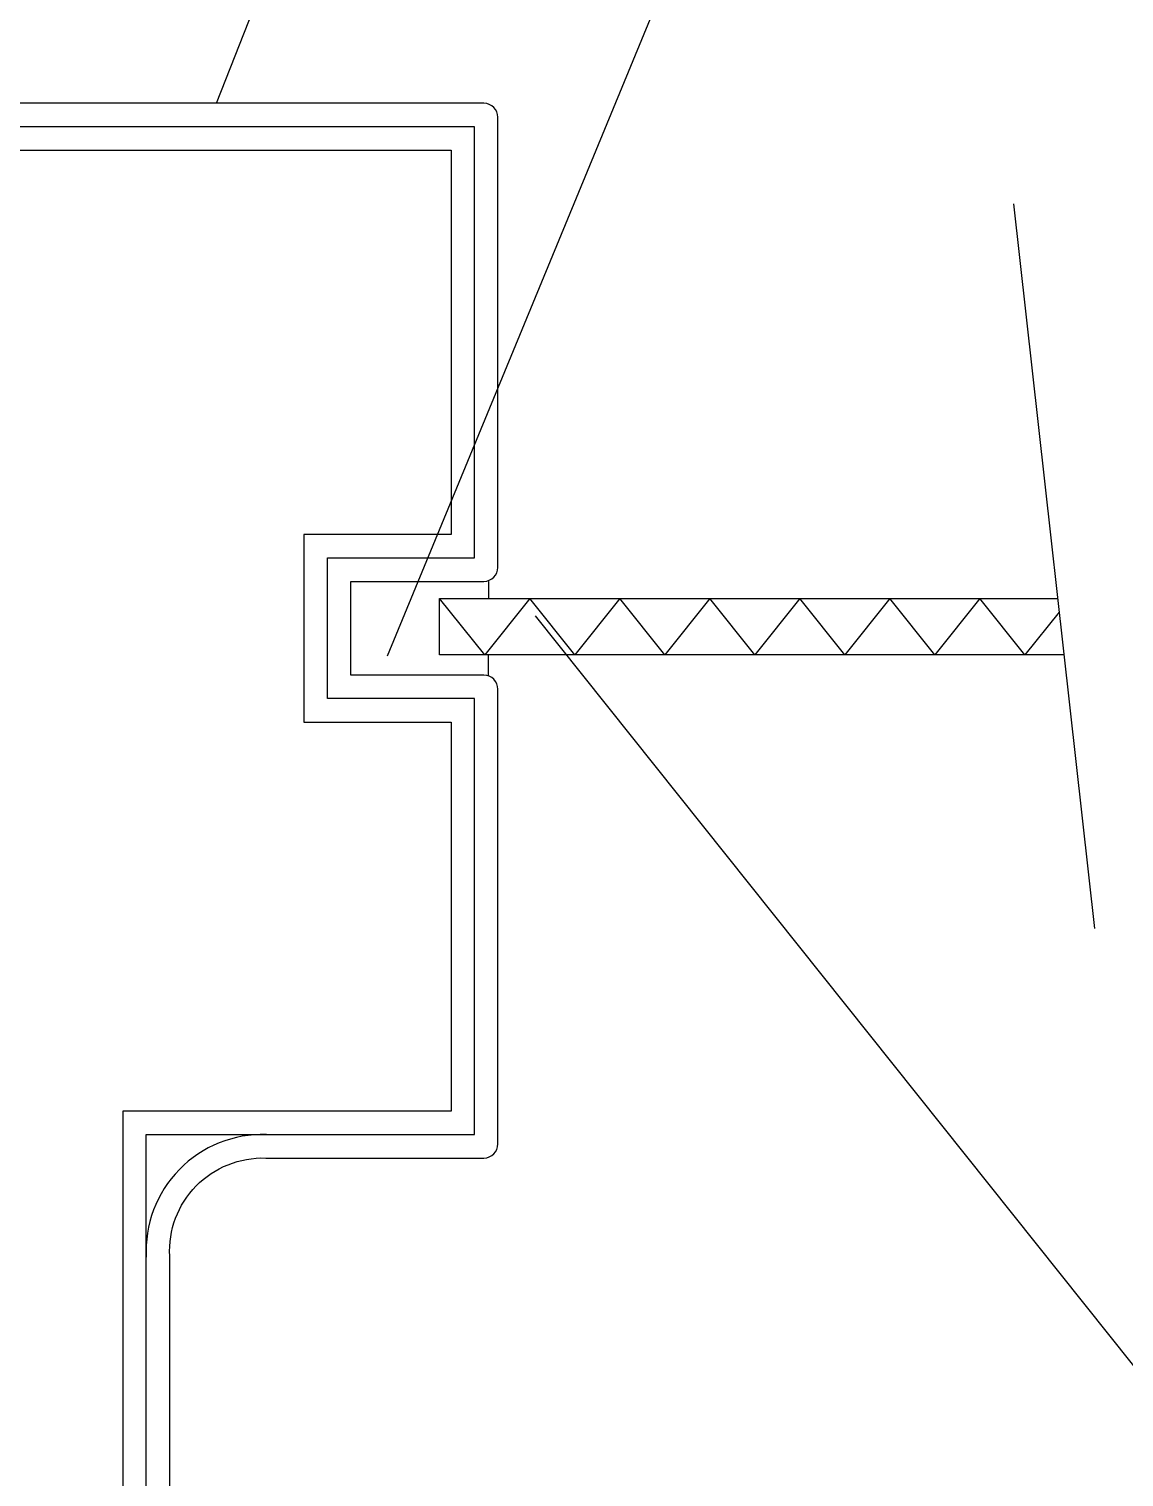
# Model space of a CAD drawing. Header units: metres. Extents: x -687 to 12991, y 0 to 20324.
# Drawn here: x 1663 to 3531, y 8138 to 10609 of the extents above; entities that cross this region are included whole.
import ezdxf

# ---------------------------------------------------------------- set-up
doc = ezdxf.new("R2010")
doc.units = ezdxf.units.M
for name, color, linetype in [('3', 3, 'Continuous'), ('4', 4, 'Continuous'), ('7', 7, 'Continuous'), ('BH', 3, 'Continuous'), ('DIM', 3, 'Continuous')]:
    doc.layers.add(name, color=color, linetype=linetype)
doc.dimstyles.get("Standard").update_dxf_attribs({"dimtxt": 2.5, "dimasz": 2.5, "dimexe": 1.25, "dimexo": 0.625, "dimtad": 1, "dimcen": 2.5, "dimazin": 3, "dimtfac": 1, "dimtmove": 0, "dimatfit": 3})

msp = doc.modelspace()

# ---------------------------------------------------------------- hatches: boundary and pattern name
at = {"layer": '3'}
h = msp.add_hatch(dxfattribs=at)
h.set_pattern_fill('ANSI37', scale=300)
h.paths.add_polyline_path([(2211.79, 9506.72), (2438.71, 9506.72, -0.09), (2446.71, 9505.34), (2446.71, 9541.46), (2363.31, 9541.46), (2363.31, 9637.46), (2446.71, 9637.46), (2446.71, 9668.09, -0.09), (2438.71, 9666.72), (2211.79, 9666.72)])

# ---------------------------------------------------------------- linework, layer by layer
for p, q in [((3342.21, 10310.97), (3480.42, 9074.44)), ((2446.71, 9666.72), (2446.71, 9637.46)), ((2446.71, 9506.72), (2446.71, 9541.46))]:
    msp.add_line(p, q, dxfattribs=at)
msp.add_lwpolyline([(611.66, 6638.96), (822.71, 6638.96), (822.71, 6482.72), (1302.71, 6482.72), (1302.71, 7602.72), (1862.71, 7602.72), (1862.71, 8722.72), (2422.71, 8722.72), (2422.71, 9466.72), (2171.79, 9466.72), (2171.79, 9706.72), (2422.71, 9706.72), (2422.71, 10442.72), (1542.71, 10442.72), (1542.71, 10324.12), (1202.74, 10324.12)], dxfattribs=at)
msp.add_lwpolyline([(2067.67, 8722.7, 0.44), (1862.76, 8513.27, 0.44)], format="xyb", dxfattribs=at)
at = {"layer": '4'}
msp.add_lwpolyline([(3428.22, 9541.46), (2363.31, 9541.46), (2363.31, 9637.46), (3417.49, 9637.46)], dxfattribs=at)
at = {"layer": '7'}
msp.add_lwpolyline([(1902.71, 7578.72), (1902.71, 8515.17, -0.44), (2066.64, 8682.72), (2438.71, 8682.72, 0.41), (2462.71, 8706.72), (2462.71, 9482.72, 0.41), (2438.71, 9506.72), (2211.79, 9506.72), (2211.79, 9666.72), (2438.71, 9666.72, 0.41), (2462.71, 9690.72), (2462.71, 10458.72, 0.41), (2438.71, 10482.72), (1526.71, 10482.72, 0.41)], format="xyb", dxfattribs=at)
msp.add_lwpolyline([(1582.71, 10402.72), (2382.71, 10402.72), (2382.71, 9746.72), (2131.79, 9746.72), (2131.79, 9426.72), (2382.71, 9426.72), (2382.71, 8762.72), (1822.71, 8762.72), (1822.71, 7642.72)], dxfattribs=at)
at = {"layer": 'BH'}
msp.add_lwpolyline([(3420.07, 9614.41), (3361.71, 9541.46), (3284.91, 9637.46), (3208.11, 9541.46), (3131.31, 9637.46), (3054.51, 9541.46), (2977.71, 9637.46), (2900.91, 9541.46), (2824.11, 9637.46), (2747.31, 9541.46), (2670.51, 9637.46), (2593.71, 9541.46), (2516.91, 9637.46), (2440.11, 9541.46), (2363.31, 9637.46)], dxfattribs=at)

# ---------------------------------------------------------------- leaders
at = {"layer": '3'}
for points in [[(1982.71, 10482.72), (2594.09, 12040.51)], [(2274.44, 9539.82), (2881.42, 11011.05)]]:
    msp.add_leader(points, dimstyle='Standard', dxfattribs=at)
at = {"layer": 'DIM'}
msp.add_leader([(2526.36, 9607.9), (4033.64, 7717.46)], dimstyle='Standard', dxfattribs=at)

doc.saveas('drawing.dxf')
